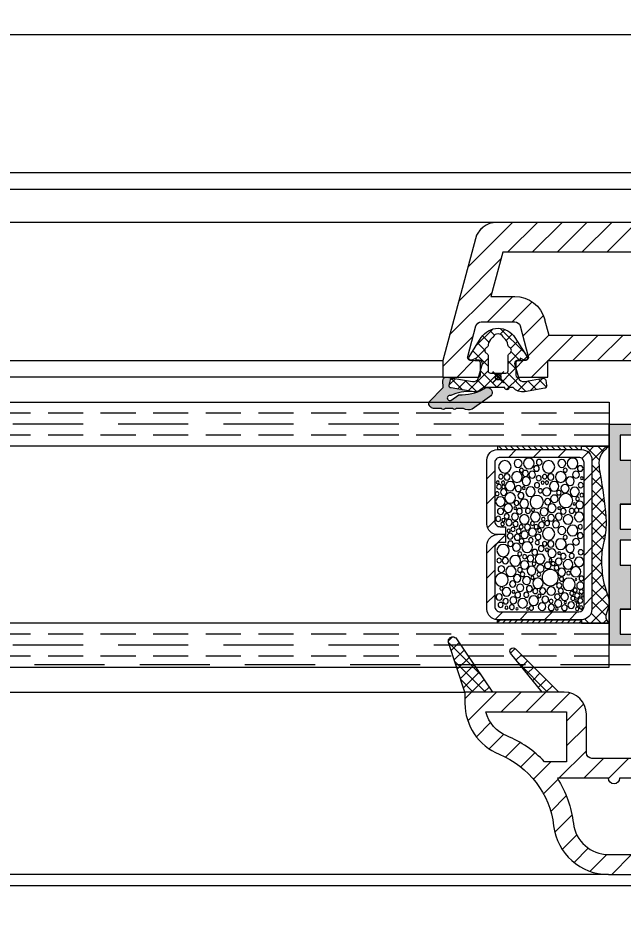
# Model space of a CAD drawing. Header units: millimetres. Extents: x -20000 to 230000, y -17405 to 25402.
# Drawn here: x 125197.5 to 125252.3, y -5975 to -5893.6 of the extents above; entities that cross this region are included whole.
import ezdxf

# ---------------------------------------------------------------- set-up
doc = ezdxf.new("R2010")
doc.units = ezdxf.units.MM
doc.header["$PDMODE"] = 35
doc.header["$PDSIZE"] = 0.5
doc.linetypes.add('CACHE', pattern=[9.524999999999999, 6.35, -3.175])
doc.layers.get('0').update_dxf_attribs({"lineweight": 13})
doc.layers.get('Defpoints').update_dxf_attribs({"true_color": 0xc2a584})
doc.layers.add('0 - Invisible', color=43, linetype='Continuous', lineweight=0, plot=False)
for name, color, linetype, lineweight in [('1 - Acier', 160, 'Continuous', 13), ('1 - INTERROMPU', 253, 'CACHE', 13), ('1 - Joint', 7, 'Continuous', 13), ('1 - PVC', 7, 'Continuous', 13), ('1 - Silicone', 40, 'Continuous', 13), ('1 - Vitrage', 252, 'Continuous', 13)]:
    doc.layers.add(name, color=color, linetype=linetype, lineweight=lineweight)
doc.styles.get("Standard").update_dxf_attribs({"font": 'ARIALUNI.TTF'})
doc.styles.add('Texte Poralu', font='tahomabd.ttf')
doc.dimstyles.new('30 - 1000', dxfattribs={"dimtxt": 10, "dimasz": 10, "dimexe": 5, "dimexo": 2.5, "dimgap": 5, "dimtad": 1, "dimdec": 1, "dimtxsty": 'Texte Poralu', "dimcen": 5, "dimazin": 0, "dimtfac": 1, "dimtdec": 1, "dimtmove": 0, "dimatfit": 3, "dimfxl": 1, "dimarcsym": 0})
pattern_1 = [(45, (-2912.384163688289, -784.688370395525), (-0.561266007566822, 0.5612660075668221), []), (135, (-2912.384163688289, -784.688370395525), (-0.5612660075668221, -0.561266007566822), [])]

# ---------------------------------------------------------------- blocks, each defined once
blk = doc.blocks.new('*U291')
at = {"layer": '1 - Acier'}
h = blk.add_hatch(dxfattribs=at)
h.set_pattern_fill('ANSI31', color=256, scale=0.5, style=0)
h.set_pattern_definition([(45, (-53.19801074219868, 0), (-1.122532015133644, 1.122532015133644), [])])
h.paths.add_polyline_path([(-1.1875, 10.3477518648142, -0.4142135623730951), (-0.7124999999941792, 9.872751864837483), (-0.7124999999941792, 9.38908773806179), (0, 9.38908773806179), (0, 10.11025186482584, 0.4142135623730951), (-0.9499999999970896, 11.06025186483748), (-6.75, 11.06025186483748, 0.4142135623730951), (-7.69999999999709, 10.11025186482584), (-7.69999999999709, 2.510251864849124, 0.4142135623730951), (-6.75, 1.560251864837483), (6.75, 1.560251864837483, 0.4142135623730951), (7.69999999999709, 2.510251864849124), (7.69999999999709, 10.11025186482584, 0.4142135623730951), (6.75, 11.06025186483748), (0.9499999999970896, 11.06025186483748, 0.4142135623730951), (0, 10.11025186482584), (0, 9.38908773806179), (0.7124999999941792, 9.38908773806179), (0.7124999999941792, 9.872751864837483, -0.4142135623730951), (1.1875, 10.3477518648142), (6.51249999999709, 10.3477518648142, -0.4142135623730951), (6.98750000000291, 9.872751864837483), (6.98750000000291, 2.747751864837483, -0.4142135623730951), (6.51249999999709, 2.272751864860766), (-6.51249999999709, 2.272751864860766, -0.4142135623730951), (-6.98750000000291, 2.747751864837483), (-6.98750000000291, 9.872751864837483, -0.4142135623730951), (-6.51249999999709, 10.3477518648142)])
at = {"layer": '1 - Silicone'}
h = blk.add_hatch(dxfattribs=at)
h.set_pattern_fill('ANSI31', color=256, scale=3, style=0)
h.set_pattern_definition([(135, (89.459622366252, 19.91780985944206), (0.2651650429449553, 0.2651650429449554), [])])
h.paths.add_polyline_path([(-8, 2.510251864849124), (-7.69999999999709, 2.510251864849124), (-7.69999999999709, 10.11025186482584), (-8, 10.11025186482584)])
h = blk.add_hatch(dxfattribs=at)
h.set_pattern_fill('ANSI31', color=256, scale=3, style=0)
h.set_pattern_definition([(45, (-89.459622366252, 19.91780985944206), (-0.2651650429449553, 0.2651650429449554), [])])
h.paths.add_polyline_path([(8, 10.11025186482584), (7.69999999999709, 10.11025186482584), (7.69999999999709, 2.510251864849124), (8, 2.510251864849124)])
h = blk.add_hatch(dxfattribs=at)
h.set_pattern_fill('ANSI37', color=256, scale=0.25, style=0)
h.set_pattern_definition([(45, (-53.19801074219868, 0), (-0.561266007566822, 0.5612660075668221), []), (135, (-53.19801074219868, 0), (-0.5612660075668221, -0.561266007566822), [])])
edge = h.paths.add_edge_path()
edge.add_arc((-6.749999999992724, 2.510251864841848), 0.9500000000043655, 179.9999999995612, 269.99999999956117, ccw=False)
edge.add_line((-7.69999999999709, 2.510251864849124), (-8, 2.510251864849124))
edge.add_line((-8, 2.510251864849124), (-8, 0))
edge.add_spline(control_points=[(-8, 0), (-7.749158888022066, 0.2996287426212803), (-7.065668919633026, 1.116054878686555), (-5.050182198901894, 0.7290615459787659), (-1.226558868540451, 0.1279857424087822), (0.4831784656707896, 0.4120076916296966), (1.645613551969291, 0.7486455142498016), (4.917681798557169, 0.5669472817680798), (6.112650846815086, -0.4317161049693823), (7.446598670867388, 0.541274897637777), (7.900112834409811, 0.09769838355714455), (8, 0)], knot_values=[0, 0, 0, 0, 1.112924404751499, 3.032488016889314, 5.381324647368125, 7.006547889452079, 8.100712161957654, 8.980185514189818, 10.78481852566003, 12.19025272182816, 12.5872383566303, 12.5872383566303, 12.5872383566303, 12.5872383566303], degree=3, periodic=0)
edge.add_line((8, -1.313833515139207e-16), (8, 2.510251864849124))
edge.add_line((8, 2.510251864849124), (7.69999999999709, 2.510251864849124))
edge.add_arc((6.749999999992724, 2.510251864841848), 0.9500000000043655, -89.99999999956123, 4.3877435018657707e-10, ccw=False)
edge.add_line((6.75, 1.560251864837483), (-6.75, 1.560251864837483))
at = {"layer": '0 - Invisible'}
for p, q in [((-8, 2.510251864849124), (-8, 0)), ((8, 2.510251864849124), (8, -1.307277034172193e-16))]:
    blk.add_line(p, q, dxfattribs=at)
at = {"layer": '1 - Acier'}
blk.add_lwpolyline([(0, 9.38908773806179), (0, 10.11025186482584, 0.414213562373095), (-0.9499999999970896, 11.06025186483748), (-6.75, 11.06025186483748, 0.414213562373095), (-7.69999999999709, 10.11025186482584), (-7.69999999999709, 2.510251864849124, 0.414213562373095), (-6.75, 1.560251864837483), (6.75, 1.560251864837483, 0.414213562373095), (7.69999999999709, 2.510251864849124), (7.69999999999709, 10.11025186482584, 0.414213562373095), (6.75, 11.06025186483748), (0.9499999999970896, 11.06025186483748, 0.414213562373095), (0, 10.11025186482584)], format="xyb", dxfattribs=at)
blk.add_lwpolyline([(0.7124999999941792, 9.38908773806179), (0.7124999999941792, 9.872751864837483, -0.414213562373095), (1.1875, 10.3477518648142), (6.51249999999709, 10.3477518648142, -0.414213562373095), (6.98750000000291, 9.872751864837483), (6.98750000000291, 2.747751864837483, -0.414213562373095), (6.51249999999709, 2.272751864860766), (-6.51249999999709, 2.272751864860766, -0.414213562373095), (-6.98750000000291, 2.747751864837483), (-6.98750000000291, 9.872751864837483, -0.414213562373095), (-6.51249999999709, 10.3477518648142), (-1.1875, 10.3477518648142, -0.414213562373095), (-0.7124999999941792, 9.872751864837483), (-0.7124999999941792, 9.38908773806179)], format="xyb", close=True, dxfattribs=at)
at = {"layer": '1 - PVC'}
for centre, radius in [((-6.137497066985816, 9.444137261423748), 0.5630221853439252), ((-5.241780187585391, 9.8022279246361), 0.2047352622431617), ((-4.729942031975952, 10.08358506078366), 0.1304911944690592), ((-4.331740212684963, 9.965691577497637), 0.2186615354125711), ((-3.849088644201402, 9.547813578421483), 0.2933412438399373), ((-3.704551276110578, 10.13459974146099), 0.1706840304579873), ((-2.9942533528083, 9.836914076586254), 0.4350627535295644), ((-2.115735816900269, 9.827806057000998), 0.2860947211152762), ((-1.424754199746531, 10.03242908604443), 0.23174295410294), ((-0.9640996455273125, 9.64876058039954), 0.1638331219848229), ((1.441539900013595, 9.597604605660308), 0.5630221853439252), ((2.33725677941402, 9.95569526887266), 0.2047352622431617), ((3.126904186618049, 9.7572517155495), 0.3023552766260995), ((4.086012864951044, 9.723909323860426), 0.5965953680038724), ((4.87468716406147, 9.751072239887435), 0.153551232507084), ((5.642444611657993, 9.955695558921434), 0.2826706941264143), ((6.359018029499566, 9.827806057000998), 0.2288759560871696), ((-5.21618795854738, 9.239514232438523), 0.2815106643214449), ((-4.704349802937941, 9.597604895650875), 0.153551232507084), ((-4.386974135530181, 8.961626380507369), 0.4350627535295644), ((-4.322448524762876, 9.564384946745122), 0.159941097440524), ((-3.321527250576764, 8.959829485131195), 0.479233124035237), ((-2.397246909575188, 9.13720257289242), 0.3838787237936003), ((-1.655081691031228, 9.265092074812856), 0.2303274912864026), ((-1.322386568615912, 9.572027053276543), 0.1491651863775305), ((-1.092059505681391, 9.060469045769423), 0.286121301862599), ((-0.3498938587872544, 9.086046888143755), 0.1556669747409229), ((0.1363524961197982, 8.958157386281528), 0.2671750342862675), ((0.8273341132880887, 8.932579253916629), 0.241396616526147), ((2.362849008452031, 8.497754773590714), 0.4862459265646066), ((2.362849008452031, 9.392981576675083), 0.2815106643214449), ((3.331837526406161, 8.89254573659855), 0.4718566315283974), ((4.469553095346782, 8.732422394386958), 0.2818196533036593), ((5.181790057424223, 9.290669917187188), 0.3838787237936003), ((5.949547505020746, 8.676800250192173), 0.3071028933647995), ((6.026323335448978, 9.367403734300751), 0.2427728045124336), ((6.563753291746252, 8.8046897520544), 0.2186426451905882), ((6.61493732148665, 9.290669917187188), 0.1378062042965978), ((-6.444599960363121, 8.241976059798617), 0.3582869231007635), ((-5.21618795854738, 8.344287429295946), 0.4862459265646066), ((-4.171716697979718, 8.227095487731276), 0.2791177461331245), ((-3.535752278345171, 7.988507714733714), 0.2815984581081064), ((-2.859523877559695, 8.382427108968841), 0.2228452763525326), ((-2.397246909575188, 8.49775506358128), 0.1279594318143609), ((-2.115735816900269, 8.114086267945822), 0.2559188636287217), ((-1.629489461993217, 8.523332905955613), 0.3071028933647995), ((-0.9640996455273125, 8.472177221206948), 0.2359395261562955), ((-0.7081807818904053, 7.960619213699829), 0.1863042777245166), ((-0.477853290605708, 8.702378382557072), 0.1863038658380646), ((-0.2987102574115852, 8.190820085059386), 0.2200702266678735), ((0.2387201272504171, 8.318709586921614), 0.2756123009411156), ((0.5970070503390161, 7.93504108133493), 0.2186426451905882), ((1.134437006650842, 8.395443404093385), 0.3582869231007635), ((1.748642793376348, 8.08850842557149), 0.1791434615503249), ((3.189364977821242, 8.077753517689416), 0.2094311075041148), ((3.954380619048607, 8.321133011661004), 0.3351559899443361), ((4.819023803225718, 8.050400777196046), 0.333805417815091), ((5.181790057424223, 8.65122240781784), 0.1279594318143609), ((5.463301150099142, 8.267553612182382), 0.2559188636287217), ((6.205466368643101, 7.832729421847034), 0.4350627535295644), ((6.717304952602717, 8.344287719286513), 0.1023676311216377), ((-6.444599960363121, 7.27001572959125), 0.4862463549151244), ((-5.830394173623063, 7.93504108133493), 0.1791434615503249), ((-5.53449759731302, 7.571228680782951), 0.2767394945523292), ((-4.832309663106571, 7.500216600950807), 0.3838787237934866), ((-4.218175137764774, 7.727159267175011), 0.1299664162407809), ((-3.886255396006163, 7.117213119461667), 0.4350627535295644), ((-2.79809549608035, 7.68063964281464), 0.3971609110899639), ((-2.141327617588104, 7.346749256714247), 0.2303270629358849), ((-1.373570598356309, 7.679262077610474), 0.4350627535295644), ((-0.6825889812025707, 7.397905231453478), 0.2671755278788019), ((0.008393064315896481, 7.653684235236142), 0.3366046100935174), ((1.134437006650842, 7.423483073827811), 0.4862463549151244), ((1.996931690897327, 7.647097596054664), 0.1894763028313595), ((2.158113317855168, 7.116548095364124), 0.3071033217153172), ((2.74672730389284, 7.653683945187367), 0.3838787237934866), ((3.256471613014583, 7.021778010268463), 0.400980866707926), ((3.592520993843209, 7.843158845498692), 0.2104071936765576), ((4.157249139272608, 7.47180047078291), 0.3608901064208443), ((4.902132789895404, 7.214644779072842), 0.276379983369832), ((5.437709349411307, 7.500216600950807), 0.2303270629358849), ((6.742896753290552, 7.372327389079146), 0.1054638133756591), ((-6.546967591479188, 6.323633241758216), 0.2571943040343269), ((-5.983945406129351, 6.579412245482672), 0.2557790037435552), ((-5.420923649144243, 6.963080751127563), 0.3071033217153172), ((-5.113820327431313, 6.374789216497447), 0.23174295410294), ((-4.47402274000342, 6.528256560734008), 0.2303270629358849), ((-2.951408347231336, 6.556981076748343), 0.6020465559035129), ((-2.227172892075032, 6.892002234148094), 0.1318541994003092), ((-1.60389766129083, 6.681723904970568), 0.4350623251790466), ((-1.015283675253158, 6.937502908753231), 0.1791434615504386), ((-0.7081807818904053, 6.604990087857004), 0.1948857575772109), ((-0.2219344269833528, 6.937502908753231), 0.3619205064893056), ((0.2131283265480306, 6.425944901246112), 0.2571938778071938), ((0.4946389908727724, 7.090970252989791), 0.2062435416014411), ((0.7249664821574697, 6.502678718359675), 0.1791434615504386), ((1.59509156087006, 6.732879589719232), 0.2557790037435552), ((2.209297347595566, 6.246899714635219), 0.4469304678795466), ((2.651479486492462, 6.813138493278529), 0.1641885285907497), ((3.061862370930612, 6.22275853951578), 0.337742012793532), ((3.598715452477336, 6.366909478529124), 0.170778152640939), ((3.9012115157675, 6.939520133717451), 0.1532058727340186), ((4.396252001519315, 6.443177703855326), 0.4744361557911534), ((5.105014226995991, 6.681723904970568), 0.2303270629358849), ((5.975139305708581, 6.835191249207128), 0.4350623251790466), ((6.640529122174485, 7.039814568241127), 0.1948857575772109), ((-6.137497066985816, 5.479562413413078), 0.5630221853439252), ((-5.241780187585391, 5.837653076625429), 0.2047352622431617), ((-4.704349802937941, 5.633030047640204), 0.153551232507084), ((-4.704349802937941, 6.016698553226888), 0.1378060966446493), ((-3.870769249391742, 5.649349264160264), 0.3699154485080606), ((-3.968331972893793, 6.23294094656012), 0.1887313055500331), ((-2.983929255104158, 5.562898631789722), 0.2770954557032161), ((-2.064552215510048, 5.88880905136466), 0.3664117266817788), ((-1.399162399044144, 5.965542578487657), 0.1618488378225483), ((-1.040875475955545, 5.607451915275306), 0.2201093012692652), ((-0.8873242434492568, 6.119010212772992), 0.2756125910329357), ((-0.06838276612688787, 5.479562413413078), 0.5630221853439252), ((-0.375485659489641, 6.298055399383884), 0.1809598086996435), ((0.8273341132880887, 5.837653076625429), 0.2047352622431617), ((1.262396438454743, 6.144588055147324), 0.2609819688968519), ((1.364764497935539, 5.633030047640204), 0.153551232507084), ((2.781046912888996, 5.559704151150072), 0.2986839400837198), ((3.882628139865119, 5.323911548708566), 0.7389233036374208), ((5.105014226995991, 6.016698553226888), 0.2917816469250122), ((5.556164380570408, 6.320589509210549), 0.1540978381924135), ((5.872771674592514, 5.786497391876765), 0.3091993208051624), ((6.512569690356031, 6.067854237975553), 0.3442194640872885), ((-5.21618795854738, 5.274939384369645), 0.2815106643214449), ((-4.370971784053836, 4.975713158666622), 0.4350627535295644), ((-3.243580312817357, 4.9579438600922), 0.3418810529800306), ((-2.397246909575188, 5.17262772488175), 0.3838787237936003), ((-1.527121830862598, 5.249361252004746), 0.3091993208051624), ((-0.938507844824926, 4.814537061669398), 0.3091993208051624), ((0.8529263423261, 5.274939384369645), 0.2815106643214449), ((1.671867391298292, 5.17262772488175), 0.3838787237936003), ((2.311664978726185, 5.300517226743978), 0.1378060966446493), ((2.622055807965808, 5.065358271676814), 0.1704230043335194), ((2.996820555301383, 4.757090889674146), 0.2163009530602672), ((5.105014226995991, 5.249361252004746), 0.3872722664144502), ((5.61685238260543, 4.68664755980717), 0.2427727128522347), ((6.026323335448978, 5.249361252004746), 0.1791430331998072), ((6.231058597681113, 4.609913742635399), 0.3236971775936311), ((6.589345092434087, 5.223783409630414), 0.2861213537115745), ((-6.444599960363121, 4.277401211787947), 0.3582869231007635), ((-5.830394173623063, 3.97046623332426), 0.1791434615503249), ((-5.21618795854738, 4.379712581285276), 0.4862459265646066), ((-4.163973624701612, 3.994408636237495), 0.3807645178774328), ((-3.795403336058371, 4.547453097504331), 0.2018763355555447), ((-3.07942715898389, 3.916942480660509), 0.6303294889695862), ((-2.397246909575188, 4.533180215512402), 0.1279594318143609), ((-2.115735816900269, 4.149511419935152), 0.2559188636287217), ((-1.629489461993217, 4.558758057886735), 0.3071028933647995), ((-1.373570598356309, 3.714687229541596), 0.4350627535295644), ((-0.375485659489641, 4.277401211787947), 0.3582869231007635), ((0.2387201272504171, 3.97046623332426), 0.1791434615503249), ((0.8529263423261, 4.379712581285276), 0.4862459265646066), ((1.671867391298292, 4.533180215512402), 0.1279594318143609), ((1.953378483973211, 4.149511419935152), 0.2559188636287217), ((2.439624838880263, 4.558758057886735), 0.3071028933647995), ((2.69554370251717, 3.714687229541596), 0.4350627535295644), ((3.39842795667937, 4.293691541446606), 0.3549027851979092), ((4.026133098173887, 4.309264634590363), 0.1920535013713769), ((4.499492978735361, 3.632633703469764), 0.5666972293700361), ((4.608928414585534, 4.523694147734204), 0.2385236552073018), ((5.079422426308156, 4.379712581285276), 0.2359395890329825), ((5.61685238260543, 4.021621918072924), 0.3433143821181857), ((6.128690966565046, 3.97046623332426), 0.1055147284599594), ((6.61493732148665, 4.047200050437823), 0.2634507176108702), ((6.717304952602717, 4.737803244555835), 0.1144380428609179), ((-6.444599960363121, 3.30544088158058), 0.4862463549151244), ((-5.420923649144243, 2.998505903058685), 0.3071033217153172), ((-4.832309663106571, 3.535641752940137), 0.3838787237934866), ((-3.879544732451905, 3.117324044811539), 0.4219539562993267), ((-2.141327617588104, 3.382174408703577), 0.2303270629358849), ((-0.375485659489641, 3.30544088158058), 0.4862463549151244), ((0.6481906517292373, 2.998505903058685), 0.3071033217153172), ((1.236804637766909, 3.535641752940137), 0.3838787237934866), ((1.927786683270824, 3.382174408703577), 0.2303270629358849), ((3.360228795092553, 3.026281346479664), 0.4631901307601599), ((3.484117967775092, 3.675759192148689), 0.1674285200812467), ((5.028238396567758, 3.075239720230456), 0.1863042777245166), ((5.309749489242677, 3.382174408703577), 0.1809602327496846), ((5.770404043461895, 3.279862749215681), 0.1863043573527316), ((6.384609830187401, 3.433330383442808), 0.3071028933646858), ((-5.983945406129351, 2.614837397472002), 0.2557790037435552), ((-5.102950312546454, 2.466648268920835), 0.1249587126026353), ((-4.47402274000342, 2.563681712723337), 0.2303270629358849), ((-3.576532464358024, 2.47403550540912), 0.1654692380745701), ((-3.242547903035302, 2.856374907307327), 0.1705832651466646), ((-2.695370723726228, 2.665704343962716), 0.3427093886289571), ((-2.778479710395914, 3.144277475221315), 0.1121041950472819), ((-2.213751565024722, 2.942825539706973), 0.2027216166904365), ((-1.60389766129083, 2.717149056959897), 0.4350623251790466), ((-0.7081807818904053, 2.614837397472002), 0.1998345246477051), ((0.08516889474412892, 2.614837397472002), 0.2557790037435552), ((1.59509156087006, 2.563681712723337), 0.2303270629358849), ((2.46521663958265, 2.717149056959897), 0.4350623251790466), ((3.964704716752749, 2.506379621918313), 0.2172924322320502), ((4.060202620690688, 3.001524121500552), 0.07247477959026583), ((4.618736307427753, 2.607205417181831), 0.330207592204367), ((5.156198256736388, 2.512525737984106), 0.186304357352841), ((5.514484751489363, 2.89619424357079), 0.2317433478286518), ((5.540076980527374, 2.461370053235441), 0.1055147284599594), ((5.975139305708581, 2.614837397472002), 0.2288759560871696), ((6.000731106396415, 2.998505903058685), 0.09225758446010592), ((6.333426228811732, 2.845038558822125), 0.1492033859373313), ((6.589345092434087, 2.538103580358438), 0.1492039024407745), ((6.717304952602717, 2.89619424357079), 0.1556669747410257)]:
    blk.add_circle(centre, radius, dxfattribs=at)
at = {"layer": '1 - Silicone'}
for points in [[(-8, 10.11025186482584), (-7.69999999999709, 10.11025186482584), (-7.69999999999709, 2.510251864849124), (-8, 2.510251864849124)], [(8, 10.11025186482584), (7.69999999999709, 10.11025186482584), (7.69999999999709, 2.510251864849124), (8, 2.510251864849124)]]:
    blk.add_lwpolyline(points, close=True, dxfattribs=at)
blk.add_open_spline([(-8, 0), (-7.749158888022066, 0.2996287426212803), (-7.065668919633026, 1.116054878686555), (-5.050182198901894, 0.7290615459787659), (-1.226558868540451, 0.1279857424087822), (0.4831784656707896, 0.4120076916296966), (1.645613551969291, 0.7486455142498016), (4.917681798557169, 0.5669472817680798), (6.112650846815086, -0.4317161049693823), (7.446598670867388, 0.541274897637777), (7.900112834409811, 0.09769838355714455), (8, 0)], degree=3, knots=[0, 0, 0, 0, 1.112924404751499, 3.032488016889314, 5.381324647368125, 7.006547889452079, 8.100712161957654, 8.980185514189818, 10.78481852566003, 12.19025272182816, 12.5872383566303, 12.5872383566303, 12.5872383566303, 12.5872383566303], dxfattribs=at)
blk = doc.blocks.new('Rehau - Doucine 16.5x18')
at = {"layer": '1 - Joint', "linetype": 'ByBlock'}
h = blk.add_hatch(dxfattribs=at)
h.set_pattern_fill('ANSI37', color=256, scale=0.25, style=0)
h.set_pattern_definition(pattern_1)
h.paths.add_polyline_path([(-8.50000000000091, 15.5), (-8.50000000000091, 18), (-12.97440279778539, 19.47977011835519, 0.08001909372935286), (-13.10000000000036, 19.5, 0.4142135623730951), (-13.50000000000091, 19.09999999999991, 0.2487699381560555), (-13.32437368451883, 18.76885584755973)])
h = blk.add_hatch(dxfattribs=at)
h.set_pattern_fill('ANSI37', color=256, scale=0.25, style=0)
h.set_pattern_definition(pattern_1)
h.paths.add_polyline_path([(-8.50000000000091, 9.5), (-8.50000000000091, 11), (-12.01064041157342, 13.85695043761029, 0.6317989102153458), (-12.50000000000045, 13.62426406871191, 0.1989123673792611), (-12.41213203435655, 13.41213203435609)])
at = {"layer": '1 - PVC', "linetype": 'ByBlock'}
h = blk.add_hatch(dxfattribs=at)
h.set_pattern_fill('ANSI31', color=256, scale=0.5, style=0)
h.set_pattern_definition([(45, (-2912.384163688289, -784.688370395525), (-1.122532015133644, 1.122532015133644), [])])
h.paths.add_polyline_path([(-3.000000000000455, 7, -0.4142135623732283), (-2.5, 6.5), (-2.499999999999545, 0), (0, 0), (-4.547473508864641e-13, -1.500000000000114), (0.6561773323446687, -1.5, -0.5205670505521569), (1.313962166894271, -2.439414100327667), (0.1999999999989086, -5.5, 0.3811307581006518), (-0.6000000000003638, -6.397056274847273, 0.4142135623735745), (0.3029437251507261, -7.300000000000068), (0.9421511476994056, -7.300000000000068, 0.2852788825171162), (2.286756852013241, -6.464857503474832), (3.999999999999091, -2.999999999999773), (3.999999999999091, 0.3499546541038399), (8, 1.13686837721616e-13), (7.999999999999545, 5, 0.3799006046681088), (3.591390912251427, 9.964902495408069, -0.2727363566404614), (-2.87014754928623, 14.88797941848509, 0.3048489699458664), (-7.5, 18), (-8.50000000000091, 18), (-8.50000000000091, 15.5), (-8.50000000000091, 11), (-8.50000000000091, 9.5), (-8.50000000000091, 9, 0.4142135623729952), (-6.499999999999545, 7)])
h.paths.add_polyline_path([(-6.700000000000273, 8.800000000000068), (-6.700000000000273, 16.09838667696624, -0.2370242116949347), (-4.536894431543715, 14.20830682783026, 0.1067883269849329), (-2.200000000000273, 10.79224976384876), (-2.200000000000273, 8.800000000000182)], flags=16)
h.paths.add_polyline_path([(-0.7000000000002728, 9.625789604116108, 0.1117876743847759), (3.378490183840768, 8.177537597061132, -0.3799006046680456), (6.199999999999818, 5), (6.199999999999818, 1.800000000000182), (-0.7000000000002728, 1.800000000000296), (-0.7000000000007276, 4, 1), (-0.7000000000007276, 4.999999999999545)], flags=16)
at = {"layer": '1 - Joint', "linetype": 'ByBlock'}
for points in [[(-8.50000000000091, 18), (-12.97440279778539, 19.47977011835519, 0.08001909372935286), (-13.10000000000036, 19.5, 0.414213562373095), (-13.50000000000091, 19.09999999999991, 0.2487699381560556), (-13.32437368451883, 18.76885584755973), (-8.50000000000091, 15.5)], [(-8.50000000000091, 11), (-12.01064041157315, 13.85695043761007, 0.1724541519307298), (-12.20000000000027, 13.92426406871164, 0.414213562373095), (-12.50000000000045, 13.62426406871191, 0.1989123673792611), (-12.41213203435655, 13.41213203435609), (-8.50000000000091, 9.5)]]:
    blk.add_lwpolyline(points, format="xyb", dxfattribs=at)
at = {"layer": '1 - PVC', "linetype": 'ByBlock'}
for points in [[(0.3029437251516356, -7.29999999999859, -0.414213562373095), (-0.6000000000003638, -6.397056274847273, -0.3811307581005232), (0.1999999999989086, -5.5), (1.313962166894271, -2.439414100327667, 0.5205670505517884), (0.6561773323446687, -1.5), (0, -1.5), (0, 0), (-2.5, 0), (-2.500000000000455, 6.5, 0.414213562373095), (-3.000000000000455, 7), (-6.499999999999545, 6.999999999998863, -0.414213562373095), (-8.50000000000091, 9), (-8.50000000000091, 9.5), (-8.50000000000091, 11), (-8.50000000000091, 15.5), (-8.50000000000091, 18), (-7.5, 18.00000000000034, -0.3048489699458998), (-2.87014754928623, 14.88797941848509, 0.2727363566404615), (3.591390912251882, 9.964902495407728, -0.3799006046680661), (7.999999999999545, 5), (7.999999999999545, 0), (3.999999999999091, 0.3499546541038399), (3.999999999999091, -3), (2.286756852014605, -6.464857503475287, -0.2852788825170653), (0.9421511476994056, -7.300000000000068)], [(-2.200000000001637, 10.79224976385001, -0.106788326984897), (-4.536894431543715, 14.20830682783026, 0.2370242116948932), (-6.700000000000273, 16.09838667696624), (-6.700000000000273, 8.800000000000182), (-2.200000000000273, 8.800000000000182)], [(3.378490183841222, 8.17753759706136, -0.3799006046680661), (6.199999999999818, 5), (6.199999999999818, 1.800000000000182), (-0.7000000000007276, 1.800000000000182), (-0.7000000000007276, 4, 0.9999999999999999), (-0.7000000000007276, 4.999999999999545), (-0.6999999999998181, 9.62578960411588, 0.1117876743847635)]]:
    blk.add_lwpolyline(points, format="xyb", close=True, dxfattribs=at)
blk = doc.blocks.new('*U293')
at = {"layer": '1 - Joint', "linetype": 'ByBlock'}
blk.add_hatch(color=256, dxfattribs=at).paths.add_polyline_path([(2.837325350334595, 3.139991519083196), (2.837230218505284, 3.783950421553527, 0.5773502691894579), (2.837179043450761, 4.130360579289117), (2.837082144486431, 4.786281435543059, 0.5773502691909409), (2.837030969431908, 5.132691593276831), (2.836925737877665, 5.845016760584257, 0.4193348017584231), (2.27370869603874, 6.282638477367072), (0.9436061346323195, 4.973423669500335), (0.3123396824385063, 5.000109868433356, 0.4776593921746675), (0.003963884089444891, 4.649794824750643), (0.1108990051861845, 4.024656032906933, -0.406954113261026), (0.3554536081701379, 4.364833528126837), (0.7494759464625539, 4.434306012226443, -0.4186793779256662), (0.9816712415331502, 4.269069366799158), (1.304053628361999, 2.355574123706901, -0.1252863138081158), (1.658837343635242, 4.297025540807226, -1.387029410552403), (2.110892919166418, 4.301161987306841), (1.585120378506418, 3.56910120961038, -0.153630631233487), (1.052299900505204, 1.300656256895308, 0.167658565838902), (0.9341191521853036, 1.032052687149189), (0.9341191521853036, 0.9581185570023079, 0.7449870863440491), (1.777665545088894, 0.7801199396617445), (2.905789576016105, 2.370638600377788, 0.2506215972346258)])
h = blk.add_hatch(dxfattribs=at)
h.set_pattern_fill('ANSI37', color=256, scale=0.25, style=0)
h.set_pattern_definition([(45, (0, 0), (-0.561266007566822, 0.5612660075668221), []), (135, (0, 0), (-0.5612660075668221, -0.561266007566822), [])])
h.paths.add_polyline_path([(0.9341191521853036, 0.9581185570023079, -0.04115551601890488), (0.9341191521853036, 1.032052687149189), (0.9341191521853036, 1.363633654231307, 0.2771051803063581), (1.304053628362454, 2.355574123705082), (0.981165421449078, 4.272071653411331, 0.4142135623735269), (0.7494759464620991, 4.434306012226443), (0.3554536081701379, 4.364833528126837, 0.4069541132610259), (0.1108990051861845, 4.024656032906933), (0.3987534679972673, 2.341869411793596, -0.388878731853411), (0.0357591140418666, 1.772082409815994), (-1.225078089887574, 1.434242099237963, -0.4142135623730951), (-1.525078089887756, 1.734242099237236), (-1.525078089887756, 2.010642202159943), (-1.714314720503807, 2.010642202159943), (-1.543816532480377, 2.376276746312215, 0.1095178116833867), (-1.525078089887301, 2.460800398659558, 0.414213562372962), (-1.725078089887574, 2.660800398660286, 0.1408717361745996), (-1.831281991344894, 2.63027231761771), (-3.57761294758302, 1.535889472777854, 0.2582714339693256), (-4.421777834461864, 0.01064220215994364, 0.2582714339694442), (-3.577612947582566, -1.514605068457967), (-1.83128199134535, -2.608987913296005, 0.1408717361754908), (-1.725078089887575, -2.639515994340399, 0.4142135623730951), (-1.525078089887757, -2.439515994339672, 0.1095178116837978), (-1.543816532480378, -2.354992341990509), (-1.714314720503808, -1.989357797840057), (-1.525078089887757, -1.989357797840057), (-1.525078089887757, -1.789357797841148, -0.414213562373428), (-1.22507808988712, -1.489357797840057), (0.03575911404186594, -1.827198108418088, -0.3888787318534718), (0.3987534679972664, -2.39698511039569), (0.1041466368151297, -4.067783476015393, 0.04366094290853437), (0.1011081874175936, -4.102513111547523, 0.3639702342659416), (0.2663785518843717, -4.299474662149805), (0.758899242387087, -4.386319348443067, 0.03772682989310878), (0.7888898933433658, -4.389301645021987, 0.3706939118394439), (0.9905904285233184, -4.224087433374734), (1.314452114771029, -2.387376540084006, 0.2713813844121956), (0.9341191521853032, -1.342260662717308), (0.9341191521853032, -0.9891440048413644, 1), (0.9341191521853033, -0.5891440048399093)])
h.paths.add_polyline_path([(-0.3658808478144236, 0.7106422021588515), (-0.3658808478144239, -0.6893577978407847, -0.4142135623735945), (-0.5658808478146967, -0.8893577978415123), (-1.902162592191417, -0.889357797839693, 0.2679491924312639), (-2.16197021332664, -1.039357797841148, -0.2679491924311203), (-2.421777834462318, -1.189357797838965, -0.2713242461924865), (-2.683452612631299, -1.036076271353522, 0.2434314752799365), (-2.913794247934675, -0.8844355081109819, -0.2106048335014689), (-3.543891381010326, -0.5238521096653124, 0.1163404642471713), (-3.648952251402989, -0.434769724362922, -0.2819206211492917), (-3.921777834462318, 0.01064220215994355, -0.2819206211492656), (-3.648952251402989, 0.45605412868099, 0.1163404642473058), (-3.543891381010326, 0.5451365139851994, -0.2106048335014686), (-2.913794247934675, 0.9057199124308687, 0.2434314752799362), (-2.683452612631299, 1.057360675673408, -0.2713242461923491), (-2.421777834462318, 1.210642202160671, -0.2679491924311201), (-2.16197021332664, 1.060642202159216, 0.2679491924306129), (-1.902162592192326, 0.9106422021595794), (-0.5658808478142416, 0.9106422021595791, -0.4142135623730951)], flags=16)
at = {"layer": '0 - Invisible', "linetype": 'ByBlock'}
blk.add_point((0, 0), dxfattribs=at)
at = {"layer": '1 - Joint', "linetype": 'ByBlock'}
for points in [[(2.110892919166418, 4.301161987306841), (1.585120378506418, 3.56910120961038, -0.153630631233487), (1.052299900505204, 1.300656256895308, 1.132680330705248), (1.777665545088894, 0.7801199396617445), (2.905789576016105, 2.370638600377788, 0.2506215972346257), (2.837325350334595, 3.139991519083196), (2.837230218505284, 3.783950421553527, 0.577350269189458), (2.837179043450761, 4.130360579289117), (2.837082144486431, 4.786281435543059, 0.5773502691894251), (2.837030969431908, 5.132691593275012), (2.836925737877665, 5.845016760584257, 0.4193348017583478), (2.27370869603874, 6.282638477367072), (0.9436061346323195, 4.973423669500335), (0.3123396824385063, 5.000109868433356, 0.4776593921746676), (0.003963884089444891, 4.649794824750643), (0.3987534679972673, 2.341869411793596, -0.3888787318534825), (0.0357591140418666, 1.772082409815994), (-1.225078089887574, 1.434242099237963, -0.414213562373095), (-1.525078089887756, 1.734242099237236), (-1.525078089887756, 2.010642202159943), (-1.714314720503807, 2.010642202159943), (-1.543816532480377, 2.376276746312215, 0.1095178116833867), (-1.525078089887301, 2.460800398659558, 0.4142135623729619), (-1.725078089887574, 2.660800398660286, 0.1408717361754908), (-1.831281991345349, 2.63027231761771), (-3.57761294758302, 1.535889472777854, 0.2582714339693255), (-4.421777834461864, 0.01064220215994364, 0.2582714339693255), (-3.577612947583475, -1.514605068457967), (-1.83128199134535, -2.608987913296005, 0.1408717361754908), (-1.725078089887575, -2.639515994340399, 0.414213562373095), (-1.525078089887757, -2.439515994339672, 0.1095178116831429), (-1.543816532479923, -2.354992341990509), (-1.714314720503808, -1.989357797840057), (-1.525078089887757, -1.989357797840057), (-1.525078089887757, -1.789357797841148, -0.414213562373095), (-1.225078089887575, -1.489357797840057), (0.03575911404186594, -1.827198108418088, -0.3888787318534718), (0.3987534679972664, -2.39698511039569), (0.1041466368151297, -4.067783476015393, 0.04366094290853437), (0.1011081874175936, -4.102513111547523, 0.3639702342662791), (0.2663785518843717, -4.299474662149805), (0.758899242387087, -4.386319348443067, 0.03772682989310878), (0.7888898933433658, -4.389301645021987, 0.3706939118394439), (0.9905904285233184, -4.224087433374734), (1.314452114771029, -2.387376540084006, 0.2713813844121955), (0.9341191521853032, -1.342260662717308), (0.9341191521853032, -0.9891440048413644, 0.9999999999999999), (0.9341191521853033, -0.5891440048399093), (0.9341191521853036, 1.363633654231307, 0.277105180306966), (1.304053628361999, 2.355574123706901, -0.1252863138081164), (1.658837343635242, 4.297025540807226, -1.387029410552403)], [(-3.648952251402989, 0.45605412868099, 0.1163404642473058), (-3.543891381010326, 0.5451365139851994, -0.2106048335014686), (-2.913794247934675, 0.9057199124308687, 0.2434314752799362), (-2.683452612631299, 1.057360675673408, -0.2713242461923491), (-2.421777834462318, 1.210642202160671, -0.2679491924311201), (-2.16197021332664, 1.060642202159216, 0.2679491924311205), (-1.902162592191416, 0.9106422021595794), (-0.5658808478142416, 0.9106422021595791, -0.414213562373095), (-0.3658808478144236, 0.7106422021588515), (-0.3658808478144239, -0.6893577978407847, -0.414213562373095), (-0.565880847814242, -0.8893577978415123), (-1.902162592191417, -0.889357797839693, 0.2679491924312639), (-2.16197021332664, -1.039357797841148, -0.2679491924311203), (-2.421777834462318, -1.189357797838965, -0.2713242461924865), (-2.683452612631299, -1.036076271353522, 0.2434314752799365), (-2.913794247934675, -0.8844355081109819, -0.2106048335014689), (-3.543891381010326, -0.5238521096653124, 0.1163404642471713), (-3.648952251402989, -0.434769724362922, -0.2819206211492917), (-3.921777834462318, 0.01064220215994355, -0.2819206211492657)]]:
    blk.add_lwpolyline(points, format="xyb", close=True, dxfattribs=at)
blk.add_lwpolyline([(1.304053628361999, 2.355574123706901), (0.981165421449078, 4.272071653411331, 0.4142135623729482), (0.7494759464625539, 4.434306012226443), (0.3554536081701379, 4.364833528126837, 0.40695411326285), (0.1108990051861845, 4.024656032905114)], format="xyb", dxfattribs=at)
blk = doc.blocks.new('*U289')
at = {"layer": '1 - PVC', "linetype": 'ByBlock', "lineweight": -2}
h = blk.add_hatch(color=0, dxfattribs=at)
h.dxf.hatch_style = 1
h.paths.add_polyline_path([(-2.75, -4), (-0.5, -4), (-0.5, 0), (0.5, 0), (0.5, -4), (2.75, -4), (2.75, -3), (6.75, -3), (6.75, -4), (9, -4), (9, 0), (10, 0), (10, -5), (-10, -5), (-10, 0), (-9, 0), (-9, -4), (-6.75, -4), (-6.750000000000001, -3), (-2.75, -3)])
at = {"layer": '1 - PVC', "color": 0, "linetype": 'ByBlock', "lineweight": -2}
for p, q in [((-10, -5), (-10, 0)), ((-10, 0), (-9, 0)), ((-10, 0), (10, 0)), ((-10, -5), (-10, 0)), ((-9, 0), (-9, -4)), ((-9, 0), (-9, -4)), ((-6.250000000000001, -3), (-6.25, 0)), ((-3.25, -3), (-3.25, 0)), ((-0.5, -4), (-0.5, 0)), ((-0.5, 0), (0.5, 0)), ((-0.5, -4), (-0.5, 0)), ((0.5, 0), (0.5, -4)), ((0.5, 0), (0.5, -4)), ((3.25, -3), (3.25, 0)), ((6.25, -3), (6.25, 0)), ((9, -4), (9, 0)), ((9, 0), (10, 0)), ((9, -4), (9, 0)), ((10, 0), (10, -5)), ((10, 0), (10, -5)), ((-6.75, -4), (-6.750000000000001, -3)), ((-6.750000000000001, -3), (-2.75, -3)), ((-6.750000000000001, -3), (-2.75, -3)), ((-6.75, -4), (-6.750000000000001, -3)), ((-2.75, -3), (-2.75, -4)), ((-2.75, -4), (-2.75, -3)), ((2.75, -4), (2.75, -3)), ((2.75, -3), (6.75, -3)), ((6.75, -3), (2.75, -3)), ((2.75, -4), (2.75, -3)), ((6.75, -3), (6.75, -4)), ((6.75, -4), (6.75, -3)), ((-9, -4), (-6.75, -4)), ((-9, -4), (-6.75, -4)), ((-2.75, -4), (-0.5, -4)), ((-2.75, -4), (-0.5, -4)), ((0.5, -4), (2.75, -4)), ((0.5, -4), (2.75, -4)), ((6.75, -4), (9, -4)), ((6.75, -4), (9, -4)), ((10, -5), (-10, -5)), ((10, -5), (-10, -5)), ((-10, -5), (10, -5))]:
    blk.add_line(p, q, dxfattribs=at)
at = {"color": 0, "linetype": 'ByBlock', "lineweight": -2}
blk.add_text('5', height=0.8000000000465661, dxfattribs=at).set_placement((-8.117477272870019, -2.977359277809422))
blk = doc.blocks.new('*U539')
at = {"layer": '1 - PVC'}
for p, q in [((9, -1), (8.99999999999895, 478.0200481360372)), ((7.99999999999804, 472.0200481360371), (7.999999999999999, 5)), ((-51.00000000000105, 461.9040670173854), (-50.99999999999999, 15.11598111865169)), ((-8.50000000000091, 18), (-8.500000000001963, 459.0200481360368)), ((-38.49999999999999, 20), (-38.50000000000105, 457.0200481360371)), ((-37.00000000000106, 457.0200481360371), (-37, 20.00000000000001))]:
    blk.add_line(p, q, dxfattribs=at)
at = {"layer": '1 - Vitrage', "linetype": 'CACHE', "ltscale": 0.5}
for p, q in [((-33.75000000000469, 472.0772784531928), (-33.7499999999909, 4.942769682838616)), ((-31.7500000000047, 472.0772784531927), (-31.74999999999091, 4.942769682838616)), ((-13.74999999999924, 472.0772784531928), (-13.74999999999272, 4.942769682838617)), ((-11.74999999999923, 472.0772784531927), (-11.74999999999272, 4.942769682838617))]:
    blk.add_line(p, q, dxfattribs=at)
at = {"layer": '1 - Vitrage', "linetype": 'CACHE'}
for p, q in [((-32.7500000000047, 472.0772784531927), (-32.7499999999909, 4.942769682838615)), ((-12.74999999999923, 472.0772784531928), (-12.74999999999272, 4.942769682838616))]:
    blk.add_line(p, q, dxfattribs=at)
at = {"layer": '1 - Vitrage'}
for points in [[(-34.7500000000047, 472.0772784531928), (-30.7500000000047, 472.0772784531928), (-30.74999999999091, 4.942769682838616), (-34.7499999999909, 4.942769682838617)], [(-10.74999999999924, 472.0772784531929), (-14.74999999999924, 472.0772784531929), (-14.74999999999272, 4.942769682838616), (-10.74999999999272, 4.942769682838615)]]:
    blk.add_lwpolyline(points, close=True, dxfattribs=at)
at = {"xscale": -1, "rotation": 180}
for name, p in [('Rehau - Doucine 16.5x18', (-1.056706350623832e-12, 477.020048136037)), ('*U291', (-22.75000000000197, 472.077278453193)), ('*U293', (-37.00000000000105, 462.0366262467287))]:
    blk.add_blockref(name, p, dxfattribs=at)
blk.add_blockref('*U289', (-22.75000000000197, 477.0772784531931))
blk = doc.blocks.new('Rehau - Gamme Performance - Z75')
at = {"layer": '1 - PVC'}
h = blk.add_hatch(dxfattribs=at)
h.set_pattern_fill('ANSI31', color=256, scale=0.5, angle=90, style=0)
h.set_pattern_definition([(225, (0, 0), (-1.122532015133644, 1.122532015133644), [])])
edge = h.paths.add_edge_path()
edge.add_line((-88.24928382993676, 45.99000000000523), (-85.48999999999069, 45.99000000000523))
edge.add_line((-85.48999999999069, 45.99000000000523), (-85.48999999999069, 47.49999999999999))
edge.add_line((-85.48999999999069, 47.49999999999999), (-74.98999999999069, 47.49999999999999))
edge.add_line((-74.98999999999069, 47.49999999999999), (-68.71999999997206, 47.49999999999999))
edge.add_arc((-68.72218144929452, 46.49501717655314), 1.004985191007486, -4.28082838400951, 89.87563206038578, ccw=False)
edge.add_line((-67.71999999997206, 46.41999999999825), (-70.4199999999837, 12.17999999999301))
edge.add_arc((-68.10151395439716, 9.12599059272586), 3.83436448492521, 127.2043649946584, 145.4600747106923)
edge.add_line((-71.26000000000931, 11.30000000000291), (-73.48999999999069, 11.49999999999999))
edge.add_line((-73.48999999999069, 11.49999999999999), (-74.98999999999069, 10.63000000000465))
edge.add_line((-74.98999999999069, 10.63000000000465), (-74.98999999999069, 8.999999999999995))
edge.add_line((-74.98999999999069, 8.999999999999995), (-69.48999999999069, 8.999999999999996))
edge.add_line((-69.48999999999069, 8.999999999999996), (-69.48999999999069, 9.499999999999996))
edge.add_arc((-68.48999999999069, 9.499999999999996), 1, 90, 180, ccw=False)
edge.add_line((-68.48999999999069, 10.5), (-67.98999999999069, 10.5))
edge.add_arc((-67.98999999999069, 9.499999999999996), 1, 0, 90, ccw=False)
edge.add_line((-66.98999999999069, 9.499999999999996), (-66.98999999999069, 3.699999999997086))
edge.add_arc((-67.98999999999069, 3.699999999997086), 1, -90, 0, ccw=False)
edge.add_line((-67.98999999999069, 2.699999999997086), (-72.28999999997905, 2.699999999997085))
edge.add_line((-72.28999999997905, 2.699999999997085), (-72.28999999997905, 4.999999999999996))
edge.add_line((-72.28999999997905, 4.999999999999996), (-74.98999999999069, 4.999999999999996))
edge.add_line((-74.98999999999069, 4.999999999999996), (-74.98999999999069, 0.9999999999999956))
edge.add_arc((-73.98999999999069, 0.9999999999999954), 1, 180, 270)
edge.add_line((-73.98999999999069, -4.530580833445063e-15), (-1.989999999990687, -1.218523565145914e-16))
edge.add_arc((-2.007174987826805, 2.00711411288759), 2.007187595208706, 270.4902712269308, 359.7969250617998)
edge.add_line((-1.224646799147353e-16, 2), (-8.572527594031472e-16, 14))
edge.add_line((-8.572527594031472e-16, 14), (-3.000000000000001, 14))
edge.add_arc((-2.992265343091475, 13.79486933138258), 0.2052764383092315, 92.15937167025542, 164.4208787637697)
edge.add_line((-3.190000027301722, 13.85000018286519), (-3.479999999981374, 12.75))
edge.add_arc((-3.292198413050246, 12.69552920606764), 0.1955415644958182, 163.8254957409319, 270.6441722228936)
edge.add_line((-3.289999999979046, 12.5), (-2.539999999979046, 12.50000020000152))
edge.add_arc((-2.540000099986856, 12.20000010000535), 0.3000000999961852, -1.910016527517655e-05, 89.99998089992158, ccw=False)
edge.add_line((-2.239999999990688, 12.19999999999709), (-2.239999999990687, 9.5))
edge.add_arc((-2.739999999996788, 9.499999999992772), 0.5000000000061009, -15.1540802023016, 8.283222996396944e-10, ccw=False)
edge.add_arc((-2.748180423661364, 9.510690668621162), 0.510756182878055, 270.9177055663264, 343.92821423007496, ccw=False)
edge.add_line((-2.739999999990687, 9), (-4.989999999990688, 9))
edge.add_line((-4.989999999990688, 9), (-6.510000000009314, 9))
edge.add_arc((-6.512204451853354, 9.493491521909558), 0.4934964455845091, 194.4915912489008, 270.255941472307, ccw=False)
edge.add_line((-6.989999999990688, 9.369999999995343), (-7.729999940551353, 12.12000008215546))
edge.add_arc((-7.441154124332757, 12.20022294689142), 0.2997792747563318, 89.77941564981683, 195.5218856422021, ccw=False)
edge.add_line((-7.440000000002329, 12.5), (-6.690000000002329, 12.5))
edge.add_arc((-6.695021450809315, 12.70101635974238), 0.2010790686577961, 271.4309686846746, 374.0993958011116)
edge.add_line((-6.499999972700608, 12.75000018287392), (-6.796585329982919, 13.85089877620339))
edge.add_arc((-6.990000129723523, 13.80000010000695), 0.1999998999930972, 14.74357521650881, 89.99996283426184)
edge.add_line((-6.989999999990688, 14), (-19.98999999999069, 14))
edge.add_line((-19.98999999999069, 14), (-19.98999999999069, 21.89999999999418))
edge.add_line((-19.98999999999069, 21.89999999999418), (-22.19000000000233, 21.89999999999418))
edge.add_line((-22.19000000000233, 21.89999999999418), (-22.19000000000233, 23.24000000000524))
edge.add_line((-22.19000000000233, 23.24000000000524), (-23.98999999999069, 23.89999999999418))
edge.add_line((-23.98999999999069, 23.89999999999418), (-23.98999999999069, 21.75))
edge.add_line((-23.98999999999069, 21.75), (-30.28999999997905, 21.75))
edge.add_arc((-30.28999999997905, 23.25), 1.5, 180, 270, ccw=False)
edge.add_line((-31.78999999997905, 23.25), (-31.78999999997905, 29.5))
edge.add_line((-31.78999999997905, 29.5), (-32.28999999997905, 30))
edge.add_line((-32.28999999997905, 30), (-31.78999999997905, 30.5))
edge.add_line((-31.78999999997905, 30.5), (-31.78999999997905, 36.75))
edge.add_arc((-30.28999999997905, 36.75), 1.5, 90, 180, ccw=False)
edge.add_line((-30.28999999997905, 38.25), (-23.98999999999069, 38.25))
edge.add_line((-23.98999999999069, 38.25), (-23.98999999999069, 36.10000000000582))
edge.add_line((-23.98999999999069, 36.10000000000582), (-22.19000000000233, 36.75))
edge.add_line((-22.19000000000233, 36.75), (-22.19000000000233, 38.10000000000582))
edge.add_line((-22.19000000000233, 38.10000000000582), (-19.98999999999069, 38.10000000000582))
edge.add_line((-19.98999999999069, 38.10000000000582), (-19.98999999999069, 50.5))
edge.add_line((-19.98999999999069, 50.5), (-24.48999999999069, 50.5))
edge.add_line((-24.48999999999069, 50.5), (-24.48999999999069, 56.30000000000291))
edge.add_arc((-23.48999999999069, 56.30000000000291), 1, 90, 180, ccw=False)
edge.add_line((-23.48999999999069, 57.30000000000291), (-20.48999999999069, 57.30000000000291))
edge.add_line((-20.48999999999069, 57.30000000000291), (-20.48999999999069, 59))
edge.add_arc((-21.48999999999069, 59), 1, 0, 90)
edge.add_line((-21.48999999999069, 60), (-90.10999999998603, 59.99999999999999))
edge.add_arc((-90.10749774441169, 57.99832429393285), 2.001677270076865, 90.07162429386416, 164.8931752544079)
edge.add_line((-92.04000023915432, 58.52000043998122), (-94.98999999999069, 47.49999999999999))
edge.add_line((-94.98999999999069, 47.49999999999999), (-94.98999999999069, 45.99999999999999))
edge.add_line((-94.98999999999069, 45.99999999999999), (-91.71755994867999, 45.99999999999999))
edge.add_arc((-91.78000505813976, 46.19000692520927), 0.2000050582433572, 288.1929273698759, 359.9980161245207)
edge.add_line((-91.5800000000163, 46.19000000000232), (-91.5799992000102, 47.29000000000814))
edge.add_arc((-91.77999960001762, 47.28999959999782), 0.2000004000078114, 0.0001145942867981743, 90.0001145942868)
edge.add_line((-91.78000000002794, 47.49000000000523), (-92.0800000000163, 47.49000000000523))
edge.add_line((-92.0800000000163, 47.49000000000523), (-92.44000000000233, 47.50000080000608))
edge.add_arc((-92.43947538212188, 47.80105889481115), 0.3010585518990877, 164.798656823331, 269.9001576091116, ccw=False)
edge.add_line((-92.72999999998137, 47.88000000000465), (-91.98999999999069, 50.63000000000465))
edge.add_arc((-91.50418428935888, 50.49610378591623), 0.5039296586269806, 90.66011212022107, 164.5912008324401, ccw=False)
edge.add_line((-91.50998999999138, 50.99999999999999), (-89.98999999999069, 50.99999999999999))
edge.add_line((-89.98999999999069, 50.99999999999999), (-88.46999999997206, 50.99999999999999))
edge.add_arc((-88.46779554844375, 50.50650847768085), 0.4934964459926764, 14.491591285768209, 90.25594143543861, ccw=False)
edge.add_line((-87.98999999999069, 50.63000000000465), (-87.25, 47.88000000000465))
edge.add_arc((-87.53999910702522, 47.79999819761796), 0.3008317976221037, -90.00017007007119, 15.422537464502796, ccw=False)
edge.add_line((-87.53999999997905, 47.49916639999719), (-87.88000000000466, 47.49000000000523))
edge.add_line((-87.88000000000466, 47.49000000000523), (-88.17999999999302, 47.49000000000523))
edge.add_arc((-88.17999251561355, 47.28999251561412), 0.2000074845311425, 90.00214403654347, 179.9978559592879)
edge.add_line((-88.38000000000466, 47.29000000000814), (-88.38000000000466, 46.17999999999301))
edge.add_arc((-88.1838582509835, 46.17497652455151), 0.1962060677313211, 178.5328924866821, 250.5214830313094)
edge = h.paths.add_edge_path(flags=16)
edge.add_line((-11.98999999999069, 2.699999999997089), (-2.690000000002328, 2.69999999999709))
edge.add_line((-2.690000000002328, 2.69999999999709), (-2.690000000002329, 6.69999999999709))
edge.add_line((-2.690000000002329, 6.69999999999709), (-6.510000000009313, 6.69999999999709))
edge.add_arc((-6.504529918925643, 9.516098511895823), 2.816103824525176, 195.3633868731512, 269.8887069595782, ccw=False)
edge.add_line((-9.21999999997206, 8.770000000004075), (-10, 11.69999999999709))
edge.add_line((-10, 11.69999999999709), (-11.98999999999069, 11.69999999999709))
edge.add_line((-11.98999999999069, 11.69999999999709), (-11.98999999999069, 2.69999999999709))
h.paths.add_polyline_path([(-20.69000000000233, 2.699999999997088), (-13.59000000002561, 2.699999999997089), (-13.59000000002561, 11.69999999999709), (-20.69000000000233, 11.69999999999709)], flags=16)
edge = h.paths.add_edge_path(flags=16)
edge.add_line((-32.98999999999069, 2.700001000004702), (-22.28999999997905, 2.699999999997088))
edge.add_line((-22.28999999997905, 2.699999999997088), (-22.28999999997905, 19.44999999999709))
edge.add_line((-22.28999999997905, 19.44999999999709), (-30.29717260668986, 19.44999999999709))
edge.add_arc((-30.29358630343906, 23.23209467316324), 3.782096373489552, 224.5252442920876, 269.9456703238559, ccw=False)
edge.add_line((-32.98999999999069, 20.58000000000174), (-32.98999999999069, 2.700001000004701))
edge = h.paths.add_edge_path(flags=16)
edge.add_line((-64.69000000000233, 2.699999999997086), (-34.59000000002561, 2.700001000004702))
edge.add_line((-34.59000000002561, 2.700001000004702), (-34.59000000002561, 20.58000000000174))
edge.add_line((-34.59000000002561, 20.58000000000174), (-34.59000000002561, 22.09344716888154))
edge.add_arc((-32.998398716107, 22.09172358451807), 1.591602217174391, 133.3025362296125, 179.937953008674, ccw=False)
edge.add_line((-34.09000000002561, 23.25), (-34.09000000002561, 27.05000000000291))
edge.add_line((-34.09000000002561, 27.05000000000291), (-35.78999999997905, 27.05000000000291))
edge.add_arc((-35.78999999997905, 28.05000000000291), 1, 180, 270, ccw=False)
edge.add_line((-36.78999999997905, 28.05000000000291), (-36.78999999997905, 29.14999999999418))
edge.add_line((-36.78999999997905, 29.14999999999418), (-34.09000000002561, 29.14999999999418))
edge.add_line((-34.09000000002561, 29.14999999999418), (-34.09000000002561, 30.94999999999709))
edge.add_line((-34.09000000002561, 30.94999999999709), (-36.78999999997905, 30.94999999999709))
edge.add_line((-36.78999999997905, 30.94999999999709), (-36.78999999997905, 32.05000000000291))
edge.add_arc((-35.78999999997905, 32.05000000000291), 1, 90, 180, ccw=False)
edge.add_line((-35.78999999997905, 33.05000000000291), (-34.09000000002561, 33.05000000000291))
edge.add_line((-34.09000000002561, 33.05000000000291), (-34.089999000018, 36.75))
edge.add_arc((-30.28999949999547, 36.75000049998036), 3.799999500022555, 89.99999999969492, 180.0000075386232, ccw=False)
edge.add_line((-30.28999949997524, 40.55000000000291), (-22.28999999997905, 40.55000000000291))
edge.add_line((-22.28999999997905, 40.55000000000291), (-22.28999999997905, 48.19999999999709))
edge.add_line((-22.28999999997905, 48.19999999999709), (-64.80999999999767, 48.19999999999708))
edge.add_arc((-64.81289466310918, 47.7014072425028), 0.4986011601473449, 89.66736356764665, 175.5607483615334)
edge.add_line((-65.30999999999767, 47.74000000007799), (-68.05999970476842, 12.80000066566571))
edge.add_arc((-67.98950657374372, 9.501246976226145), 3.29950680937513, 0.021653686537490557, 91.2242030261852, ccw=False)
edge.add_line((-64.69000000000233, 9.502493952619258), (-64.69000000000233, 2.699999999997086))
h.paths.add_polyline_path([(-26.78999999997905, 49.80000000000291), (-26.78999999997905, 57.30000000000291), (-74.98999999999069, 57.3000000000029), (-74.98999999999069, 49.8000000000029)], flags=16)
edge = h.paths.add_edge_path(flags=16)
edge.add_line((-85.77000000001863, 51.22000000000116), (-85.39000000001397, 49.8000000000029))
edge.add_line((-85.39000000001397, 49.8000000000029), (-76.59000000002561, 49.8000000000029))
edge.add_line((-76.59000000002561, 49.8000000000029), (-76.59000000002561, 57.3000000000029))
edge.add_line((-76.59000000002561, 57.3000000000029), (-89.57000000000698, 57.3000000000029))
edge.add_line((-89.57000000000698, 57.3000000000029), (-90.64000000001397, 53.3000000000029))
edge.add_line((-90.64000000001397, 53.3000000000029), (-88.46999999997206, 53.29999899999529))
edge.add_arc((-88.46999999996599, 50.50000000000252), 2.799998999992766, 14.931457485972487, 90.00000000012409, ccw=False)
edge.add_arc((-85.76727207503714, 51.2207294832432), 0.002823777701067703, -165.02865492438673, 14.931457442870283, ccw=False)
at = {"layer": '0 - Invisible'}
for p in [(-89.98342188930837, 45.99499999999534), (-22.19000000000233, 29.99499999999534), (-8, 17), (-70.27648364484237, 13.99999999999999), (-4.987265343137552, 14), (0, 0), (-74.9899999999907, -4.591813173402431e-15)]:
    blk.add_point(p, dxfattribs=at)
at = {"layer": '1 - PVC'}
for points in [[(-88.24928382993676, 45.99000000000523), (-85.48999999999069, 45.99000000000523), (-85.48999999999069, 47.49999999999999), (-74.98999999999069, 47.49999999999999), (-68.71999999997206, 47.49999999999999, -0.4356243737215415), (-67.71999999997206, 46.41999999999825), (-70.4199999999837, 12.17999999999301, 0.07982446087211117), (-71.26000000000931, 11.30000000000291), (-73.48999999999069, 11.49999999999999), (-74.98999999999069, 10.63000000000465), (-74.98999999999069, 8.999999999999995), (-69.48999999999069, 8.999999999999996), (-69.48999999999069, 9.499999999999996, -0.414213562373095), (-68.48999999999069, 10.5), (-67.98999999999069, 10.5, -0.414213562373095), (-66.98999999999069, 9.499999999999996), (-66.98999999999069, 3.699999999997086, -0.414213562373095), (-67.98999999999069, 2.699999999997086), (-72.28999999997905, 2.699999999997085), (-72.28999999997905, 4.999999999999996), (-74.98999999999069, 4.999999999999996), (-74.98999999999069, 0.9999999999999954, 0.414213562373095), (-73.98999999999069, -4.530580833445063e-15), (-1.989999999990687, -1.218523565145914e-16, 0.4106736358778983), (-1.224646799147353e-16, 2), (-8.572527594031472e-16, 14), (-3.000000000000001, 14, 0.3261816673942622), (-3.190000027301722, 13.85000018286519), (-3.479999999981374, 12.75, 0.5030497128047345), (-3.289999999979046, 12.5), (-2.539999999979046, 12.50000020000152, -0.4142135623735391), (-2.239999999990688, 12.19999999999709), (-2.239999999990687, 9.5, -0.06621868255624003), (-2.257386841753033, 9.36929215976852, -0.3298013864169067), (-2.739999999990687, 9), (-4.989999999990688, 9), (-6.510000000009314, 9, -0.3431778969619307), (-6.989999999990688, 9.369999999995343), (-7.729999940551353, 12.12000008215546, -0.497179376331646), (-7.440000000002329, 12.5), (-6.690000000002329, 12.5, 0.4805606283934921), (-6.499999972700608, 12.75000018287392), (-6.796585329982919, 13.85089877620339, 0.3407023424965414), (-6.989999999990688, 14), (-19.98999999999069, 14), (-19.98999999999069, 21.89999999999418), (-22.19000000000233, 21.89999999999418), (-22.19000000000233, 23.24000000000524), (-23.98999999999069, 23.89999999999418), (-23.98999999999069, 21.75), (-30.28999999997905, 21.75, -0.414213562373095), (-31.78999999997905, 23.25), (-31.78999999997905, 29.5), (-32.28999999997905, 30), (-31.78999999997905, 30.5), (-31.78999999997905, 36.75, -0.414213562373095), (-30.28999999997905, 38.25), (-23.98999999999069, 38.25), (-23.98999999999069, 36.10000000000582), (-22.19000000000233, 36.75), (-22.19000000000233, 38.10000000000582), (-19.98999999999069, 38.10000000000582), (-19.98999999999069, 50.5), (-24.48999999999069, 50.5), (-24.48999999999069, 56.30000000000291, -0.414213562373095), (-23.48999999999069, 57.30000000000291), (-20.48999999999069, 57.30000000000291), (-20.48999999999069, 59, 0.414213562373095), (-21.48999999999069, 60), (-90.10999999998603, 59.99999999999999, 0.3385861363177704), (-92.04000023915432, 58.52000043998122), (-94.98999999999069, 47.49999999999999), (-94.98999999999069, 45.99999999999999), (-91.71755994867999, 45.99999999999999, 0.323979709479225), (-91.5800000000163, 46.19000000000232), (-91.5799992000102, 47.29000000000814, 0.4142135623730951), (-91.78000000002794, 47.49000000000523), (-92.0800000000163, 47.49000000000523), (-92.44000000000233, 47.50000080000608, -0.4936961323021195), (-92.72999999998137, 47.88000000000465), (-91.98999999999069, 50.63000000000465, -0.3342610083249406), (-91.50998999999138, 50.99999999999999), (-89.98999999999069, 50.99999999999999), (-88.46999999997206, 50.99999999999999, -0.3431778966023079), (-87.98999999999069, 50.63000000000465), (-87.25, 47.88000000000465, -0.4954404720924601), (-87.53999999997905, 47.49916639999719), (-87.88000000000466, 47.49000000000523), (-88.17999999999302, 47.49000000000523, 0.4141916421020531), (-88.38000000000466, 47.29000000000814), (-88.38000000000466, 46.17999999999301, 0.3248646582366194)], [(-85.77000000001863, 51.22000000000116), (-85.39000000001397, 49.8000000000029), (-76.59000000002561, 49.8000000000029), (-76.59000000002561, 57.3000000000029), (-89.57000000000698, 57.3000000000029), (-90.64000000001397, 53.3000000000029), (-88.46999999997206, 53.29999899999529, -0.3397878278317044), (-85.76454364287201, 51.22145706720766, -0.9996519753067034)], [(-64.69000000000233, 2.699999999997086), (-34.59000000002561, 2.700001000004702), (-34.59000000002561, 20.58000000000174), (-34.59000000002561, 22.09344716888154, -0.2063412279673548), (-34.09000000002561, 23.25), (-34.09000000002561, 27.05000000000291), (-35.78999999997905, 27.05000000000291, -0.4142135623730951), (-36.78999999997905, 28.05000000000291), (-36.78999999997905, 29.14999999999418), (-34.09000000002561, 29.14999999999418), (-34.09000000002561, 30.94999999999709), (-36.78999999997905, 30.94999999999709), (-36.78999999997905, 32.05000000000291, -0.4142135623730951), (-35.78999999997905, 33.05000000000291), (-34.09000000002561, 33.05000000000291), (-34.089999000018, 36.75, -0.4142136009117277), (-30.28999949997524, 40.55000000000291), (-22.28999999997905, 40.55000000000291), (-22.28999999997905, 48.19999999999709), (-64.80999999999767, 48.19999999999708, 0.3933731949908402), (-65.30999999999767, 47.74000000007799), (-68.05999970476842, 12.80000066566572, -0.420374382321105), (-64.69000000000233, 9.502493952619258)], [(-32.98999999999069, 2.700001000004702), (-22.28999999997905, 2.699999999997088), (-22.28999999997905, 19.44999999999709), (-30.29717260668986, 19.44999999999709, -0.2008201025430243), (-32.98999999999069, 20.58000000000174)], [(-11.98999999999069, 2.699999999997089), (-2.690000000002328, 2.69999999999709), (-2.690000000002329, 6.69999999999709), (-6.510000000009313, 6.69999999999709, -0.3371460359478061), (-9.21999999997206, 8.770000000004075), (-10, 11.69999999999709), (-11.98999999999069, 11.69999999999709)]]:
    blk.add_lwpolyline(points, format="xyb", close=True, dxfattribs=at)
for points in [[(-26.78999999997905, 49.80000000000291), (-26.78999999997905, 57.30000000000291), (-74.98999999999069, 57.3000000000029), (-74.98999999999069, 49.8000000000029)], [(-20.69000000000233, 2.699999999997088), (-13.59000000002561, 2.699999999997089), (-13.59000000002561, 11.69999999999709), (-20.69000000000233, 11.69999999999709)]]:
    blk.add_lwpolyline(points, close=True, dxfattribs=at)
blk = doc.blocks.new('*U538')
at = {"layer": '1 - PVC'}
for p, q in [((15.11598111861784, 59.99999999999982), (595.884067017402, 59.99999999999301)), ((591.0000481360191, 47.49999999999306), (20.00000000000057, 47.49999999999977)), ((20.00000000000055, 45.99999999999976), (591.0000481360191, 45.99999999999306))]:
    blk.add_line(p, q, dxfattribs=at)
blk.add_blockref('Rehau - Gamme Performance - Z75', (619.0000481360182, -17.00000000000728))
blk = doc.blocks.new('*D1074')
at = {"layer": 'Defpoints', "color": 0, "lineweight": -2, "transparency": 16777216}
blk.add_line((125420.0000000001, -3505.6683587772), (125455.9922766959, -3505.6683587772), dxfattribs=at)
at = {"layer": 'Defpoints', "color": 0, "transparency": 16777216}
for p in [(125417.5000000001, -3505.6683587772), (125417.5000000001, -3505.6683587772), (120000, -6005.668358777197)]:
    blk.add_point(p, dxfattribs=at)
at = {"layer": 'Defpoints', "color": 0, "transparency": 16777216, "insert": (125439.246138348, -3495.463523317159), "char_height": 10, "attachment_point": 5, "style": 'Texte Poralu'}
blk.add_mtext('2500', dxfattribs=at)

msp = doc.modelspace()

# ---------------------------------------------------------------- linework, layer by layer
at = {"layer": '1 - INTERROMPU'}
msp.add_line((124627.5398637746, -5952.071593255383), (125407.4998913714, -5952.071593255383), dxfattribs=at)

# ---------------------------------------------------------------- block references
msp.add_blockref('*U538', (124711.9999754432, -5955.071593255383))
at = {"rotation": 270}
msp.add_blockref('*U539', (124778.9899754432, -5963.071593255385), dxfattribs=at)

# ---------------------------------------------------------------- dimensions: what is measured, and where the dimension line sits
at = {"layer": 'Defpoints'}
dim = msp.add_ordinate_dim(feature_location=(125417.5000000001, -3505.6683587772), offset=(0, 0), dtype=0, origin=(120000, -6005.668358777197), dimstyle='30 - 1000', dxfattribs=at)
dim.commit()
dim.dimension.update_dxf_attribs({"geometry": '*D1074', "text_midpoint": (125439.246138348, -3495.463523317159)})

doc.saveas('drawing.dxf')
